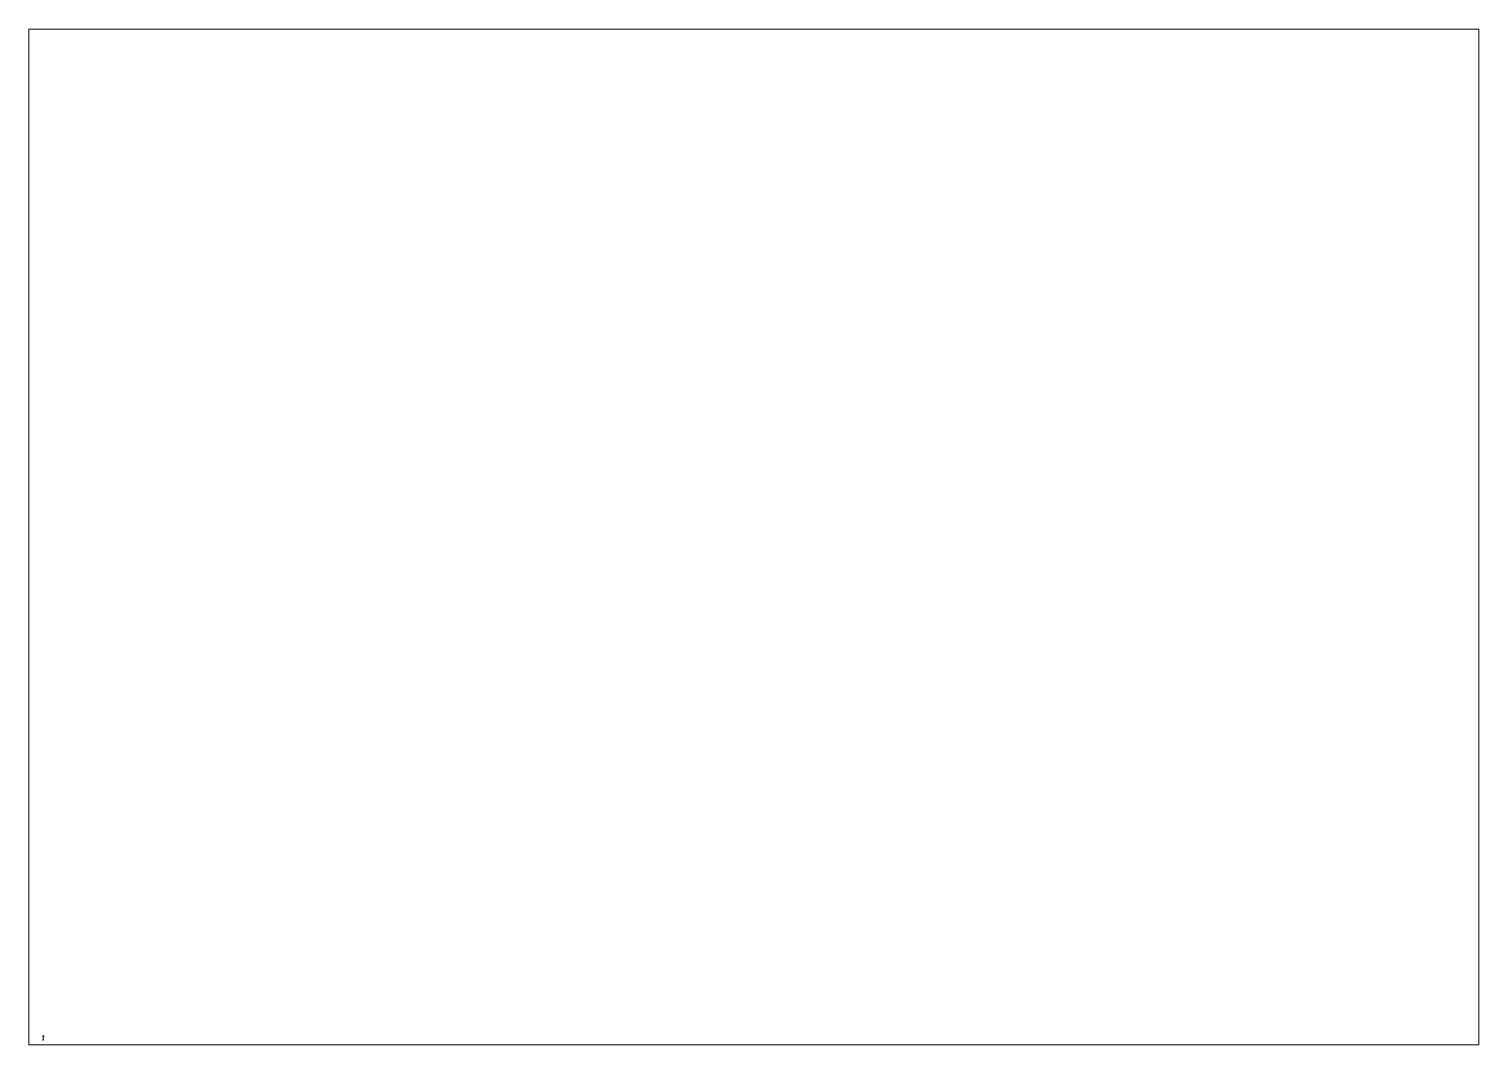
# Paper-space layout 'Présentation1' of a CAD drawing. Header units: metres. Extents: x 29 to 262, y 20 to 183.
# The model-space entities are those that its viewports show. They can reach past a viewport. Long polylines and large blocks are cut down to what shows.
import ezdxf

# ---------------------------------------------------------------- set-up
doc = ezdxf.new("R2010")
doc.units = ezdxf.units.M
doc.header["$LTSCALE"] = 2
doc.header["$PDMODE"] = 3
doc.header["$PDSIZE"] = 0.1
doc.linetypes.add('Socle_Continu', pattern=[2.5, 2.5, 0])
doc.layers.get('0').update_dxf_attribs({"lineweight": 30})
doc.layers.add('MARQU_PSS', color=7, linetype='Socle_Continu', lineweight=13)
doc.layers.add('TRANS_SCS', color=242, linetype='Socle_Continu', lineweight=13)
doc.styles.get("Standard").update_dxf_attribs({"font": 'arial.ttf'})

# ---------------------------------------------------------------- blocks, each defined once
blk = doc.blocks.new('QP_1052')
at = {"layer": 'TRANS_SCS', "linetype": 'Socle_Continu', "lineweight": -2}
h = blk.add_hatch(color=256, dxfattribs=at)
edge = h.paths.add_edge_path()
edge.add_ellipse((0, 1.08), major_axis=(-0.0994, 0.0994), ratio=1, start_angle=-45, end_angle=135, ccw=False)
edge.add_line((0, 1.22), (0, 0.94))
for p, q in [((0, 1.22), (0, 1.22)), ((0, 1.22), (0, 0.94)), ((0, 0), (0, 0.94))]:
    blk.add_line(p, q, dxfattribs=at)
for centre, major_axis, start_param, end_param in [((0, 1.08), (-0.0994, 0.0994), -0.785398, 2.356194), ((0, 0), (0.0707, 0.0707), 3.926991, 7.068583)]:
    blk.add_ellipse(centre, major_axis=major_axis, ratio=1, start_param=start_param, end_param=end_param, dxfattribs=at)
at = {"layer": 'TRANS_SCS', "linetype": 'Socle_Continu', "lineweight": -2, "extrusion": (0, 0, -1)}
for centre, major_axis, start_param, end_param in [((0, 0), (-0.0707, 0.0707), 3.926991, 7.068583), ((0, 1.08), (0.0994, 0.0994), -0.785398, 2.356194)]:
    blk.add_ellipse(centre, major_axis=major_axis, ratio=1, start_param=start_param, end_param=end_param, dxfattribs=at)
at = {"layer": 'TRANS_SCS', "linetype": 'Socle_Continu', "lineweight": 0}
blk.add_point((0, 0), dxfattribs=at)
at = {"layer": 'TRANS_SCS', "linetype": 'Socle_Continu', "flags": 9}
for tag, p in [('CALQUE', (1.2, -0.03)), ('ID', (1.2, 0.94)), ('NATURE', (1.2, 0.62)), ('FAMILLE', (1.2, 0.29)), ('PCRS', (1.2, -0.35))]:
    blk.add_attdef(tag, p, '', height=0.2, dxfattribs=at)

msp = doc.modelspace()

# ---------------------------------------------------------------- block references
at = {"layer": 'MARQU_PSS'}
msp.add_blockref('QP_1052', (0, 0), dxfattribs=at)

psp = doc.layouts.new('Présentation1')

# ---------------------------------------------------------------- viewports
at = {"layer": '0'}
psp.add_viewport(center=(145.35, 101.77), size=(232.56, 162.8309), view_center_point=(210, 148.5), view_height=299.995, dxfattribs=at)

doc.saveas('drawing.dxf')
